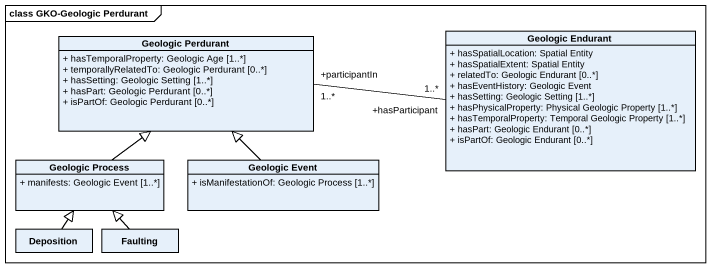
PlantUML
@startuml
mainframe class GKO-Geologic Perdurant
hide circle
hide empty members
skinparam classAttributeIconSize 0
class "Geologic Perdurant" as Geologic_Perdurant {
  + hasTemporalProperty: Geologic Age [1..*]
  + temporallyRelatedTo: Geologic Perdurant [0..*]
  + hasSetting: Geologic Setting [1..*]
  + hasPart: Geologic Perdurant [0..*]
  + isPartOf: Geologic Perdurant [0..*]
}
class "Geologic Endurant" as Geologic_Endurant {
  + hasSpatialLocation: Spatial Entity
  + hasSpatialExtent: Spatial Entity
  + relatedTo: Geologic Endurant [0..*]
  + hasEventHistory: Geologic Event
  + hasSetting: Geologic Setting [1..*]
  + hasPhysicalProperty: Physical Geologic Property [1..*]
  + hasTemporalProperty: Temporal Geologic Property [1..*]
  + hasPart: Geologic Endurant [0..*]
  + isPartOf: Geologic Endurant [0..*]
}
class "Geologic Process" as Geologic_Process {
  + manifests: Geologic Event [1..*]
}
class "Geologic Event" as Geologic_Event {
  + isManifestationOf: Geologic Process [1..*]
}
class Deposition
class Faulting
Geologic_Endurant "+hasParticipant\n1..*" -left- "+participantIn\n1..*" Geologic_Perdurant
Geologic_Process -up-|> Geologic_Perdurant
Geologic_Event -up-|> Geologic_Perdurant
Deposition -up-|> Geologic_Process
Faulting -up-|> Geologic_Process
@enduml
